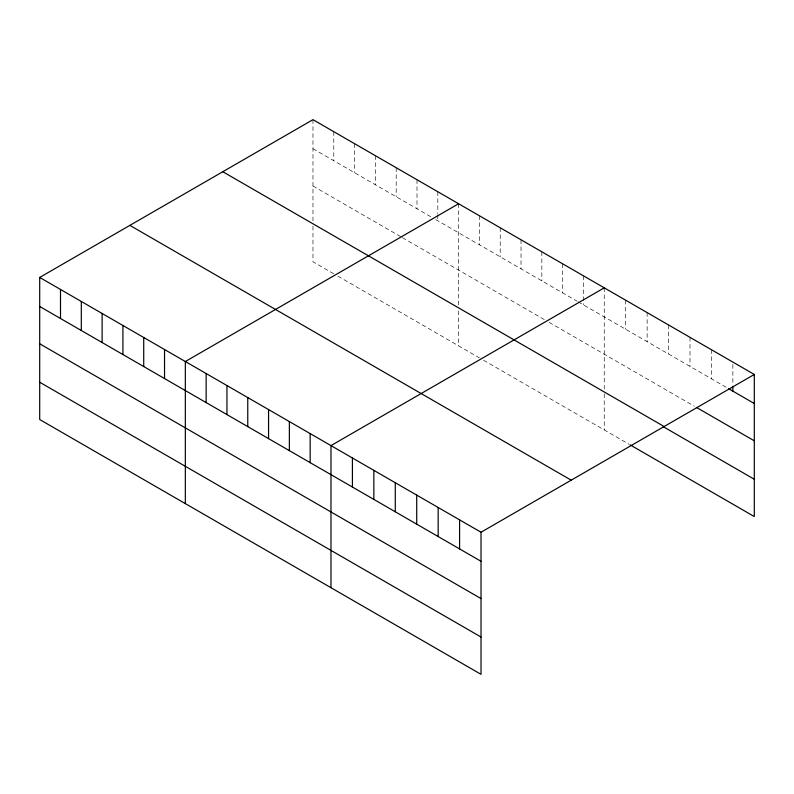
<?xml version="1.0" encoding="UTF-8"?>
<svg xmlns="http://www.w3.org/2000/svg" width="794" height="794" viewBox="0 0 794 794"><rect width="100%" height="100%" fill="white"/><g stroke="black" fill="none" stroke-linecap="round" stroke-linejoin="round"><path stroke-width="0.6" stroke-dasharray="3.97 2.98" d="M312.975 119.666L312.975 220.851M312.975 148.716L431.559 217.179M435.727 219.581L577.198 301.263M578.24 301.869L727.503 388.048M312.975 186.024L401.397 237.069M402.439 237.674L544.952 319.952M549.111 322.354L694.284 406.171M333.778 273.771L312.975 261.762L312.975 225.625M337.936 276.173L479.417 357.856M483.576 360.258L628.898 444.164M732.862 364.506L732.862 385.09M711.424 349.717L711.424 378.758M689.996 337.341L689.996 366.381M668.558 324.964L668.558 354.005M647.12 312.588L647.12 341.638M625.682 300.211L625.682 329.262M604.244 287.835L604.244 389.02M604.244 393.784L604.244 429.931M583.441 275.826L583.441 304.866M562.638 263.807L562.638 292.857M541.836 251.797L541.836 280.848M521.023 239.788L521.023 268.838M500.22 227.779L500.22 256.819M479.417 215.76L479.417 244.81M458.614 203.75L458.614 306.137M458.614 310.871L458.614 345.847M437.802 191.741L437.802 213.526M437.802 214.737L437.802 220.792M416.999 179.732L416.999 208.772M396.196 167.713L396.196 196.763M375.393 155.703L375.393 184.754M354.581 143.694L354.581 172.735M333.778 131.675L333.778 160.725"/><path stroke-width="1.19" d="M39.7 277.443L481.025 532.238L481.025 674.334L39.7 419.53L39.7 277.443L312.975 119.666L754.3 374.47L754.3 516.557L629.97 444.779M458.614 203.75L185.339 361.528L185.339 503.614M604.244 287.835L330.979 445.603L330.979 587.699M481.025 532.238L754.3 374.47M728.574 388.663L754.3 403.511M696.427 407.401L754.3 440.819M222.796 171.732L664.121 426.527M663.198 426.656L754.3 479.258M129.879 225.377L571.204 480.172M39.7 306.484L481.025 561.289M39.7 343.792L481.025 598.587M39.7 382.232L481.025 637.026M732.862 386.301L732.862 391.134M459.587 519.862L459.587 548.912M438.159 507.485L438.159 536.536M416.721 495.109L416.721 524.159M395.283 482.732L395.283 511.783M373.845 470.356L373.845 499.406M352.417 457.979L352.417 487.03M310.166 433.593L310.166 462.644M289.363 421.584L289.363 450.635M268.561 409.575L268.561 438.616M247.758 397.556L247.758 426.606M226.945 385.547L226.945 414.597M206.142 373.537L206.142 402.588M164.537 349.509L164.537 378.559M143.724 337.5L143.724 366.55M122.921 325.49L122.921 354.531M102.118 313.471L102.118 342.522M81.316 301.462L81.316 330.512M60.503 289.453L60.503 318.503"/></g></svg>
